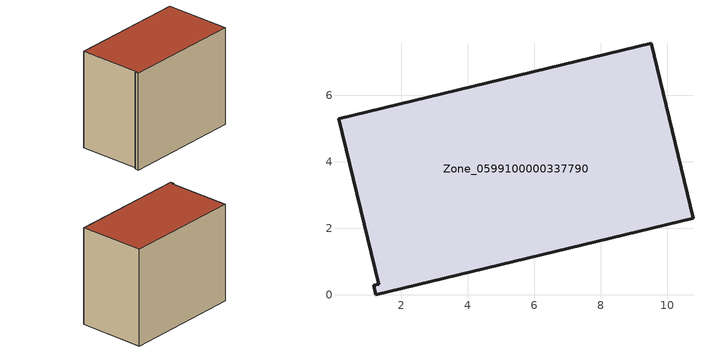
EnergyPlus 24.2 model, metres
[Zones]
Zone_0599100000337790
 floor ground (C_G): 1.17,0.28 1.33,0.32 0.12,5.29 9.52,7.56 10.77,2.3 1.24,0 z0
 wall outside (C_F): 10.77,2.3 9.52,7.56 0.12,5.29 1.33,0.32 1.17,0.28 1.24,0 10.77,2.3 z0:7.97
 roof outside (C_R): 1.33,0.32 1.17,0.28 1.24,0 10.77,2.3 9.52,7.56 0.12,5.29 z7.97
[BUILDING]
Pand.0599100000337790: North Axis=0; Terrain=City; Loads Convergence Tolerance Value=0.04; Temperature Convergence Tolerance Value=0.4; Solar Distribution=FullExterior; Maximum Number of Warmup Days=25; Minimum Number of Warmup Days=1
[Site:Location]
Rotterdam.The.Hague.AP_ZH_NLD Design_Conditions: Latitude=51.96; Longitude=4.45; Time Zone=1; Elevation=-4.5
[SITE:GROUNDTEMPERATURE:BUILDINGSURFACE]
18, 18, 18, 18, 18, 18, 18, 18, 18, 18, 18, 18
[MATERIAL] Thermal Absorptance=0.9; Solar Absorptance=0.7; Visible Absorptance=0.7
Name | Roughness | Thickness | Conductivity | Density | Specific Heat
G.TI.1975-1991 | MediumSmooth | 0.15 | 0.288461 | 540 | 1210
F.TI.1975-1991 | Rough | 0.3 | 0.230769 | 1920 | 840
R.TI.1975-1991 | MediumRough | 0.2 | 0.153846 | 1500 | 1000
[CONSTRUCTION]
C_G: G.TI.1975-1991
C_F: F.TI.1975-1991
C_R: R.TI.1975-1991
[ZONE]
Zone_0599100000337790: Type=1; Multiplier=1; Ceiling Height=Autocalculate; Volume=Autocalculate; Floor Area=autocalculate; Part of Total Floor Area=Yes
[ZONEINFILTRATION:DESIGNFLOWRATE]
Infil_Zone_0599100000337790: Zone or ZoneList or Space or SpaceList=Zone_0599100000337790; Schedule=AlwaysOn; Design Flow Rate Calculation Method=Flow/Area; Flow Rate per Floor Area=0.003; Constant Term Coefficient=1; Temperature Term Coefficient=0; Velocity Term Coefficient=0; Velocity Squared Term Coefficient=0
[HVACTEMPLATE:ZONE:IDEALLOADSAIRSYSTEM]
Zone_0599100000337790: Maximum Heating Supply Air Temperature=50; Minimum Cooling Supply Air Temperature=13; Maximum Heating Supply Air Humidity Ratio=0.0156; Minimum Cooling Supply Air Humidity Ratio=0.0077; Heating Limit=NoLimit; Cooling Limit=NoLimit; Dehumidification Control Type=ConstantSensibleHeatRatio; Cooling Sensible Heat Ratio=0.7; Dehumidification Setpoint=60; Humidification Control Type=None; Humidification Setpoint=30; Outdoor Air Method=None; Outdoor Air Flow Rate per Person=0.00944; Outdoor Air Flow Rate per Zone Floor Area=0; Outdoor Air Flow Rate per Zone=0; Demand Controlled Ventilation Type=None; Outdoor Air Economizer Type=NoEconomizer; Heat Recovery Type=None; Sensible Heat Recovery Effectiveness=0.7; Latent Heat Recovery Effectiveness=0.65
[ZONECONTROL:THERMOSTAT]
ThermostatControl_Zone_0599100000337790: Zone or ZoneList=Zone_0599100000337790; Control Type Schedule=DualSetpointControlType; Control 1=Thermostat_Zone_0599100000337790; Temperature Difference Between Cutout And Setpoint=0
[THERMOSTATSETPOINT:DUALSETPOINT]
Thermostat_Zone_0599100000337790: Heating Setpoint Temperature Schedule=HeatingSetpoint_Zone_0599100000337790; Cooling Setpoint Temperature Schedule=CoolingSetpoint_Zone_0599100000337790
[SCHEDULE:COMPACT]
HeatingSetpoint_Zone_0599100000337790: Through: 12/31, For: AllDays, Until: 24:00, 21
CoolingSetpoint_Zone_0599100000337790: Through: 12/31, For: AllDays, Until: 24:00, 24
DualSetpointControlType: Through: 12/31, For: AllDays, Until: 24:00, 4
AlwaysOn: Through: 12/31, For: AllDays, Until: 24:00, 1
